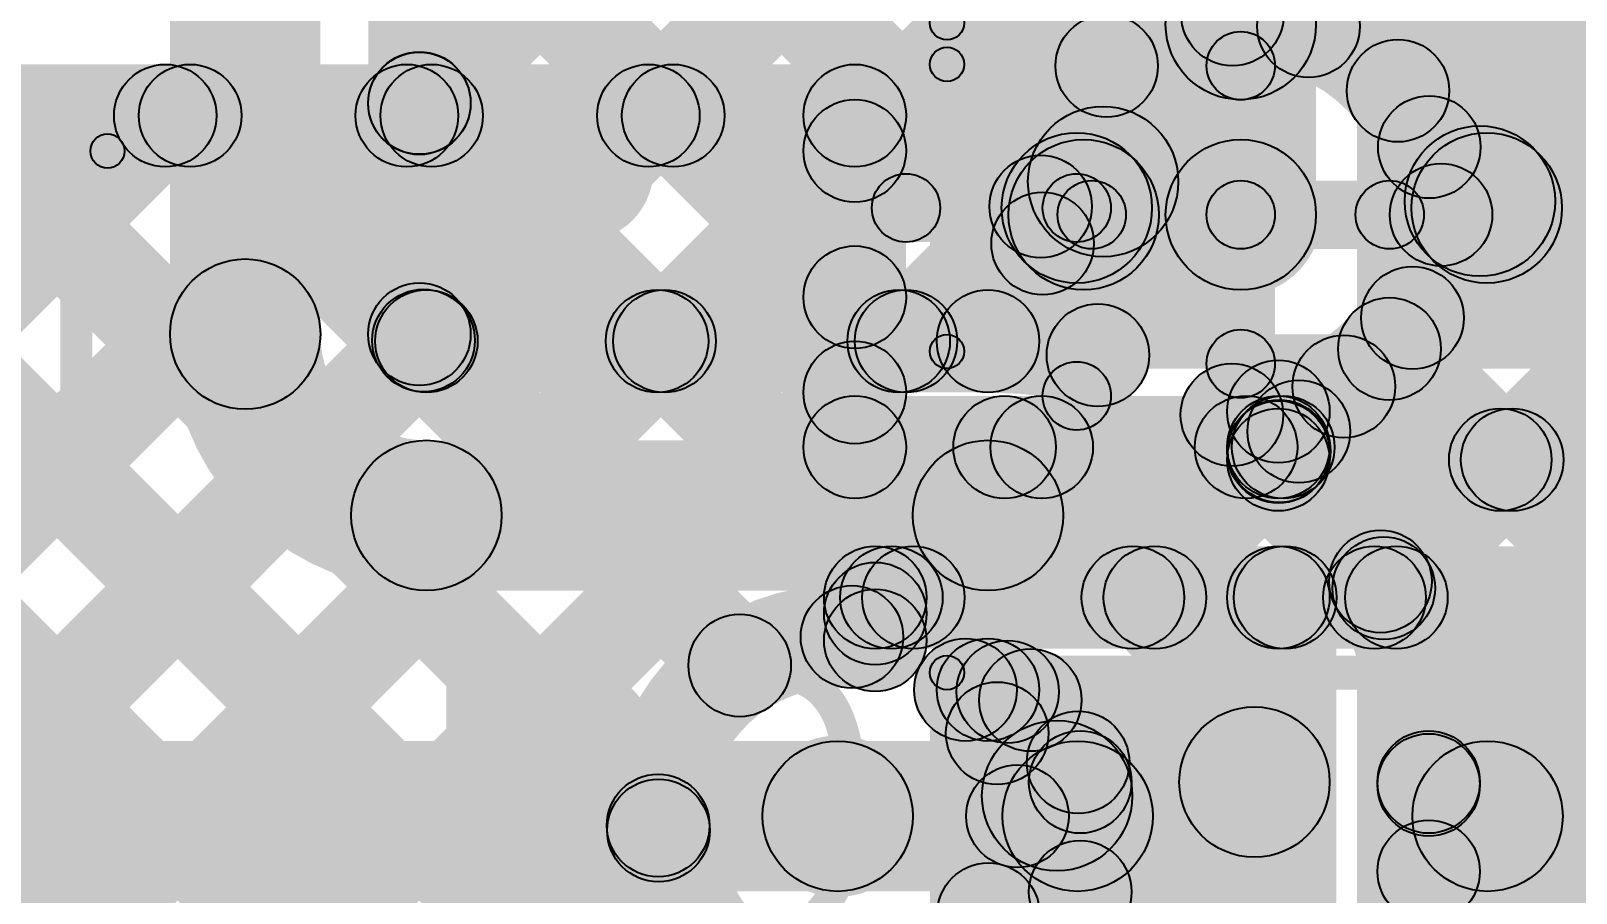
# Model space of a CAD drawing. Header units: millimetres. Extents: x 0 to 210, y 0 to 213.
# Drawn here: x 0.8249 to 1.0511, y 2.4077 to 2.5339 of the extents above; entities that cross this region are included whole.
import ezdxf

# ---------------------------------------------------------------- set-up
doc = ezdxf.new("R2010")
doc.units = ezdxf.units.MM
doc.header["$MEASUREMENT"] = 0
for name, color, linetype in [('BottomLayer', 5, 'Continuous'), ('TopLayer', 1, 'Continuous'), ('TopOverlay', 2, 'Continuous'), ('TopPaste', 8, 'Continuous'), ('TopSolder', 216, 'Continuous'), ('ViaHoleLayer', 16, 'Continuous')]:
    doc.layers.add(name, color=color, linetype=linetype)

# ---------------------------------------------------------------- blocks, each defined once
blk = doc.blocks.new('RES_0603_57')
at = {"layer": 'TopLayer'}
for points in [[(-0.015, 0.0175), (-0.015, -0.0175), (-0.045, -0.0175), (-0.045, 0.0175)], [(0.045, 0.0175), (0.045, -0.0175), (0.015, -0.0175), (0.015, 0.0175)]]:
    blk.add_hatch(color=1, dxfattribs=at).paths.add_polyline_path(points)
at = {"layer": 'TopOverlay'}
h = blk.add_hatch(color=2, dxfattribs=at)
edge = h.paths.add_edge_path()
edge.add_arc((-0.049, 0.021), 0.0025, 0, 360)
h = blk.add_hatch(color=2, dxfattribs=at)
edge = h.paths.add_edge_path()
edge.add_arc((-0.049, 0.021), 0.0025, 0, 360)
for points in [[(-0.049, 0.0185), (-0.049, 0.0235), (0.049, 0.0235), (0.049, 0.0185)], [(-0.0465, -0.021), (-0.0515, -0.021), (-0.0515, 0.021), (-0.0465, 0.021)], [(0.0515, -0.021), (0.0465, -0.021), (0.0465, 0.021), (0.0515, 0.021)], [(-0.049, -0.0235), (-0.049, -0.0185), (0.049, -0.0185), (0.049, -0.0235)]]:
    blk.add_hatch(color=2, dxfattribs=at).paths.add_polyline_path(points)
h = blk.add_hatch(color=2, dxfattribs=at)
edge = h.paths.add_edge_path()
edge.add_arc((0.049, 0.021), 0.0025, 0, 360)
h = blk.add_hatch(color=2, dxfattribs=at)
edge = h.paths.add_edge_path()
edge.add_arc((0.049, 0.021), 0.0025, 0, 360)
h = blk.add_hatch(color=2, dxfattribs=at)
edge = h.paths.add_edge_path()
edge.add_arc((-0.049, -0.021), 0.0025, 0, 360)
h = blk.add_hatch(color=2, dxfattribs=at)
edge = h.paths.add_edge_path()
edge.add_arc((-0.049, -0.021), 0.0025, 0, 360)
h = blk.add_hatch(color=2, dxfattribs=at)
edge = h.paths.add_edge_path()
edge.add_arc((0.049, -0.021), 0.0025, 0, 360)
h = blk.add_hatch(color=2, dxfattribs=at)
edge = h.paths.add_edge_path()
edge.add_arc((0.049, -0.021), 0.0025, 0, 360)
at = {"layer": 'TopPaste'}
for points in [[(-0.015, 0.0175), (-0.015, -0.0175), (-0.045, -0.0175), (-0.045, 0.0175)], [(0.045, 0.0175), (0.045, -0.0175), (0.015, -0.0175), (0.015, 0.0175)]]:
    blk.add_hatch(color=8, dxfattribs=at).paths.add_polyline_path(points)
at = {"layer": 'TopSolder'}
for points in [[(-0.011, 0.0215), (-0.011, -0.0215), (-0.049, -0.0215), (-0.049, 0.0215)], [(0.049, 0.0215), (0.049, -0.0215), (0.011, -0.0215), (0.011, 0.0215)]]:
    blk.add_hatch(color=216, dxfattribs=at).paths.add_polyline_path(points)
at = {"layer": 'TopOverlay'}
for centre in [(-0.049, 0.021), (-0.049, 0.021), (0.049, 0.021), (0.049, 0.021), (-0.049, -0.021), (-0.049, -0.021), (0.049, -0.021), (0.049, -0.021)]:
    blk.add_circle(centre, 0.0025, dxfattribs=at)
blk = doc.blocks.new('RES_0603_58')
at = {"layer": 'TopLayer'}
for points in [[(-0.015, 0.0175), (-0.015, -0.0175), (-0.045, -0.0175), (-0.045, 0.0175)], [(0.045, 0.0175), (0.045, -0.0175), (0.015, -0.0175), (0.015, 0.0175)]]:
    blk.add_hatch(color=1, dxfattribs=at).paths.add_polyline_path(points)
at = {"layer": 'TopOverlay'}
h = blk.add_hatch(color=2, dxfattribs=at)
edge = h.paths.add_edge_path()
edge.add_arc((-0.049, 0.021), 0.0025, 0, 360)
h = blk.add_hatch(color=2, dxfattribs=at)
edge = h.paths.add_edge_path()
edge.add_arc((-0.049, 0.021), 0.0025, 0, 360)
for points in [[(-0.049, 0.0185), (-0.049, 0.0235), (0.049, 0.0235), (0.049, 0.0185)], [(-0.0465, -0.021), (-0.0515, -0.021), (-0.0515, 0.021), (-0.0465, 0.021)], [(0.0515, -0.021), (0.0465, -0.021), (0.0465, 0.021), (0.0515, 0.021)], [(-0.049, -0.0235), (-0.049, -0.0185), (0.049, -0.0185), (0.049, -0.0235)]]:
    blk.add_hatch(color=2, dxfattribs=at).paths.add_polyline_path(points)
h = blk.add_hatch(color=2, dxfattribs=at)
edge = h.paths.add_edge_path()
edge.add_arc((0.049, 0.021), 0.0025, 0, 360)
h = blk.add_hatch(color=2, dxfattribs=at)
edge = h.paths.add_edge_path()
edge.add_arc((0.049, 0.021), 0.0025, 0, 360)
h = blk.add_hatch(color=2, dxfattribs=at)
edge = h.paths.add_edge_path()
edge.add_arc((-0.049, -0.021), 0.0025, 0, 360)
h = blk.add_hatch(color=2, dxfattribs=at)
edge = h.paths.add_edge_path()
edge.add_arc((-0.049, -0.021), 0.0025, 0, 360)
h = blk.add_hatch(color=2, dxfattribs=at)
edge = h.paths.add_edge_path()
edge.add_arc((0.049, -0.021), 0.0025, 0, 360)
h = blk.add_hatch(color=2, dxfattribs=at)
edge = h.paths.add_edge_path()
edge.add_arc((0.049, -0.021), 0.0025, 0, 360)
at = {"layer": 'TopPaste'}
for points in [[(-0.015, 0.0175), (-0.015, -0.0175), (-0.045, -0.0175), (-0.045, 0.0175)], [(0.045, 0.0175), (0.045, -0.0175), (0.015, -0.0175), (0.015, 0.0175)]]:
    blk.add_hatch(color=8, dxfattribs=at).paths.add_polyline_path(points)
at = {"layer": 'TopSolder'}
for points in [[(-0.011, 0.0215), (-0.011, -0.0215), (-0.049, -0.0215), (-0.049, 0.0215)], [(0.049, 0.0215), (0.049, -0.0215), (0.011, -0.0215), (0.011, 0.0215)]]:
    blk.add_hatch(color=216, dxfattribs=at).paths.add_polyline_path(points)
at = {"layer": 'TopOverlay'}
for centre in [(-0.049, 0.021), (-0.049, 0.021), (0.049, 0.021), (0.049, 0.021), (-0.049, -0.021), (-0.049, -0.021), (0.049, -0.021), (0.049, -0.021)]:
    blk.add_circle(centre, 0.0025, dxfattribs=at)
blk = doc.blocks.new('RES_0603_59')
at = {"layer": 'TopLayer'}
for points in [[(-0.015, 0.0175), (-0.015, -0.0175), (-0.045, -0.0175), (-0.045, 0.0175)], [(0.045, 0.0175), (0.045, -0.0175), (0.015, -0.0175), (0.015, 0.0175)]]:
    blk.add_hatch(color=1, dxfattribs=at).paths.add_polyline_path(points)
at = {"layer": 'TopOverlay'}
h = blk.add_hatch(color=2, dxfattribs=at)
edge = h.paths.add_edge_path()
edge.add_arc((-0.049, 0.021), 0.0025, 0, 360)
h = blk.add_hatch(color=2, dxfattribs=at)
edge = h.paths.add_edge_path()
edge.add_arc((-0.049, 0.021), 0.0025, 0, 360)
for points in [[(-0.049, 0.0185), (-0.049, 0.0235), (0.049, 0.0235), (0.049, 0.0185)], [(-0.0465, -0.021), (-0.0515, -0.021), (-0.0515, 0.021), (-0.0465, 0.021)], [(0.0515, -0.021), (0.0465, -0.021), (0.0465, 0.021), (0.0515, 0.021)], [(-0.049, -0.0235), (-0.049, -0.0185), (0.049, -0.0185), (0.049, -0.0235)]]:
    blk.add_hatch(color=2, dxfattribs=at).paths.add_polyline_path(points)
h = blk.add_hatch(color=2, dxfattribs=at)
edge = h.paths.add_edge_path()
edge.add_arc((0.049, 0.021), 0.0025, 0, 360)
h = blk.add_hatch(color=2, dxfattribs=at)
edge = h.paths.add_edge_path()
edge.add_arc((0.049, 0.021), 0.0025, 0, 360)
h = blk.add_hatch(color=2, dxfattribs=at)
edge = h.paths.add_edge_path()
edge.add_arc((-0.049, -0.021), 0.0025, 0, 360)
h = blk.add_hatch(color=2, dxfattribs=at)
edge = h.paths.add_edge_path()
edge.add_arc((-0.049, -0.021), 0.0025, 0, 360)
h = blk.add_hatch(color=2, dxfattribs=at)
edge = h.paths.add_edge_path()
edge.add_arc((0.049, -0.021), 0.0025, 0, 360)
h = blk.add_hatch(color=2, dxfattribs=at)
edge = h.paths.add_edge_path()
edge.add_arc((0.049, -0.021), 0.0025, 0, 360)
at = {"layer": 'TopPaste'}
for points in [[(-0.015, 0.0175), (-0.015, -0.0175), (-0.045, -0.0175), (-0.045, 0.0175)], [(0.045, 0.0175), (0.045, -0.0175), (0.015, -0.0175), (0.015, 0.0175)]]:
    blk.add_hatch(color=8, dxfattribs=at).paths.add_polyline_path(points)
at = {"layer": 'TopSolder'}
for points in [[(-0.011, 0.0215), (-0.011, -0.0215), (-0.049, -0.0215), (-0.049, 0.0215)], [(0.049, 0.0215), (0.049, -0.0215), (0.011, -0.0215), (0.011, 0.0215)]]:
    blk.add_hatch(color=216, dxfattribs=at).paths.add_polyline_path(points)
at = {"layer": 'TopOverlay'}
for centre in [(-0.049, 0.021), (-0.049, 0.021), (0.049, 0.021), (0.049, 0.021), (-0.049, -0.021), (-0.049, -0.021), (0.049, -0.021), (0.049, -0.021)]:
    blk.add_circle(centre, 0.0025, dxfattribs=at)
blk = doc.blocks.new('74437368033_66')
at = {"layer": 'TopOverlay'}
for points in [[(-0.17846, 0.20444), (-0.17493, 0.20091), (-0.20178, 0.17406), (-0.20531, 0.17759)], [(0.17669, 0.20518), (0.17669, 0.20018), (-0.17669, 0.20018), (-0.17669, 0.20518)]]:
    blk.add_hatch(color=2, dxfattribs=at).paths.add_polyline_path(points)
h = blk.add_hatch(color=2, dxfattribs=at)
edge = h.paths.add_edge_path()
edge.add_arc((-0.17669, 0.20268), 0.0025, 0, 360)
h = blk.add_hatch(color=2, dxfattribs=at)
edge = h.paths.add_edge_path()
edge.add_arc((-0.17669, 0.20268), 0.0025, 0, 360)
blk.add_circle((-0.17669, 0.20268), 0.0025, dxfattribs=at)
blk.add_circle((-0.17669, 0.20268), 0.0025, dxfattribs=at)

msp = doc.modelspace()

# ---------------------------------------------------------------- hatches: boundary and pattern name
at = {"layer": 'BottomLayer'}
for points in [[(0.86728, 2.48953), (0.84528, 2.48953), (0.84528, 3.193), (0.86728, 3.193)], [(0.88928, 2.48953), (0.87428, 2.48953), (0.87428, 3.15525), (0.88928, 3.15525)], [(0.87647, 2.69477), (0.88708, 2.70538), (1.22765, 2.3648), (1.21705, 2.3542)], [(0.88708, 2.51803), (0.87647, 2.52864), (1.0354, 2.68757), (1.04601, 2.67696)], [(0.87647, 2.65942), (0.88708, 2.67002), (1.01721, 2.53989), (1.00661, 2.52928)], [(0.88769, 2.48329), (0.87708, 2.49389), (1.04749, 2.6643), (1.0581, 2.6537)], [(0.92295, 2.4832), (0.91235, 2.4938), (1.06894, 2.65039), (1.07954, 2.63979)], [(1.00609, 2.53098), (0.99549, 2.54159), (1.1017, 2.6478), (1.11231, 2.6372)], [(1.03032, 2.51985), (1.01971, 2.53046), (1.13706, 2.6478), (1.14766, 2.6372)], [(1.03244, 2.48662), (1.02183, 2.49722), (1.17241, 2.6478), (1.18302, 2.6372)], [(0.87647, 2.62406), (0.88708, 2.63467), (0.98767, 2.53407), (0.97707, 2.52346)], [(0.87647, 2.5887), (0.88708, 2.59931), (0.9783, 2.50809), (0.96769, 2.49749)], [(0.87647, 2.55335), (0.88708, 2.56396), (0.95723, 2.4938), (0.94662, 2.4832)], [(1.02823, 2.44706), (1.01763, 2.45766), (1.1122, 2.55223), (1.1228, 2.54163)], [(1.013, 2.507), (0.991, 2.507), (0.991, 2.53483), (1.013, 2.53483)], [(0.87647, 2.51799), (0.88708, 2.5286), (0.92188, 2.4938), (0.91127, 2.4832)], [(1.007, 2.507), (0.997, 2.507), (0.997, 2.52881), (1.007, 2.52881)], [(1.02428, 2.51161), (1.03489, 2.52221), (1.1923, 2.3648), (1.18169, 2.3542)], [(1.0348, 2.41827), (1.0242, 2.42888), (1.1122, 2.51688), (1.1228, 2.50627)], [(0.95831, 2.4832), (0.9477, 2.4938), (0.96741, 2.51351), (0.97802, 2.50291)], [(0.98019, 2.502), (0.98019, 2.512), (1.002, 2.512), (1.002, 2.502)], [(1.002, 2.502), (1.002, 2.512), (1.02381, 2.512), (1.02381, 2.502)], [(1.007, 2.48519), (0.997, 2.48519), (0.997, 2.507), (1.007, 2.507)], [(0.8828, 2.481), (0.8828, 2.496), (0.965, 2.496), (0.965, 2.481)], [(1.01846, 2.48207), (1.02907, 2.49267), (1.15694, 2.3648), (1.14634, 2.3542)], [(1.0348, 2.38292), (1.0242, 2.39352), (1.11998, 2.4893), (1.13058, 2.4787)], [(1.01293, 2.46711), (1.00232, 2.47771), (1.01178, 2.48717), (1.02238, 2.47656)], [(0.8828, 2.452), (0.8828, 2.474), (0.965, 2.474), (0.965, 2.452)], [(1.01713, 2.44804), (1.02774, 2.45865), (1.12159, 2.3648), (1.11098, 2.3542)], [(0.96171, 2.43), (0.96171, 2.445), (0.965, 2.445), (0.965, 2.43)], [(0.97165, 2.42583), (0.96104, 2.43644), (0.9659, 2.44129), (0.97651, 2.43069)], [(0.96258, 2.43188), (0.97319, 2.44249), (0.98349, 2.43219), (0.97288, 2.42158)], [(0.8, 2.408), (0.8, 2.43), (0.943, 2.43), (0.943, 2.408)], [(0.986, 2.37448), (0.971, 2.37448), (0.971, 2.424), (0.986, 2.424)], [(1.015, 2.368), (0.993, 2.368), (0.993, 2.424), (1.015, 2.424)], [(1.037, 2.37448), (1.022, 2.37448), (1.022, 2.424), (1.037, 2.424)], [(1.0242, 2.40562), (1.0348, 2.41623), (1.08623, 2.3648), (1.07562, 2.3542)], [(0.93537, 2.3542), (0.92477, 2.3648), (0.9732, 2.41323), (0.9838, 2.40263)], [(0.95976, 2.39936), (0.97036, 2.40996), (0.9838, 2.39652), (0.9732, 2.38591)]]:
    msp.add_hatch(color=5, dxfattribs=at).paths.add_polyline_path(points)
h = msp.add_hatch(color=5, dxfattribs=at)
edge = h.paths.add_edge_path()
edge.add_arc((1.002, 2.53483), 0.011, 0, 360)
h = msp.add_hatch(color=5, dxfattribs=at)
edge = h.paths.add_edge_path()
edge.add_arc((1.002, 2.53483), 0.011, 0, 360)
h = msp.add_hatch(color=5, dxfattribs=at)
edge = h.paths.add_edge_path()
edge.add_arc((1.00079, 2.53629), 0.0075, 0, 360)
h = msp.add_hatch(color=5, dxfattribs=at)
edge = h.paths.add_edge_path()
edge.add_arc((1.01191, 2.53459), 0.0075, 0, 360)
h = msp.add_hatch(color=5, dxfattribs=at)
edge = h.paths.add_edge_path()
edge.add_arc((0.98237, 2.52877), 0.0075, 0, 360)
h = msp.add_hatch(color=5, dxfattribs=at)
edge = h.paths.add_edge_path()
edge.add_arc((1.002, 2.52881), 0.005, 0, 360)
h = msp.add_hatch(color=5, dxfattribs=at)
edge = h.paths.add_edge_path()
edge.add_arc((0.88178, 2.52334), 0.0075, 0, 360)
h = msp.add_hatch(color=5, dxfattribs=at)
edge = h.paths.add_edge_path()
edge.add_arc((0.88178, 2.5233), 0.0075, 0, 360)
h = msp.add_hatch(color=5, dxfattribs=at)
edge = h.paths.add_edge_path()
edge.add_arc((1.02501, 2.52515), 0.0075, 0, 360)
h = msp.add_hatch(color=5, dxfattribs=at)
edge = h.paths.add_edge_path()
edge.add_arc((1.02959, 2.51691), 0.0075, 0, 360)
h = msp.add_hatch(color=5, dxfattribs=at)
edge = h.paths.add_edge_path()
edge.add_arc((1.002, 2.507), 0.01181, 0, 360)
h = msp.add_hatch(color=5, dxfattribs=at)
edge = h.paths.add_edge_path()
edge.add_arc((1.002, 2.507), 0.011, 0, 360)
h = msp.add_hatch(color=5, dxfattribs=at)
edge = h.paths.add_edge_path()
edge.add_arc((0.97271, 2.50821), 0.0075, 0, 360)
h = msp.add_hatch(color=5, dxfattribs=at)
edge = h.paths.add_edge_path()
edge.add_arc((1.03131, 2.507), 0.0075, 0, 360)
h = msp.add_hatch(color=5, dxfattribs=at)
edge = h.paths.add_edge_path()
edge.add_arc((1.03131, 2.507), 0.0075, 0, 360)
h = msp.add_hatch(color=5, dxfattribs=at)
edge = h.paths.add_edge_path()
edge.add_arc((0.98019, 2.507), 0.005, 0, 360)
h = msp.add_hatch(color=5, dxfattribs=at)
edge = h.paths.add_edge_path()
edge.add_arc((1.002, 2.507), 0.005, 0, 360)
h = msp.add_hatch(color=5, dxfattribs=at)
edge = h.paths.add_edge_path()
edge.add_arc((1.002, 2.507), 0.005, 0, 360)
h = msp.add_hatch(color=5, dxfattribs=at)
edge = h.paths.add_edge_path()
edge.add_arc((1.002, 2.507), 0.005, 0, 360)
h = msp.add_hatch(color=5, dxfattribs=at)
edge = h.paths.add_edge_path()
edge.add_arc((1.002, 2.507), 0.005, 0, 360)
h = msp.add_hatch(color=5, dxfattribs=at)
edge = h.paths.add_edge_path()
edge.add_arc((1.02381, 2.507), 0.005, 0, 360)
h = msp.add_hatch(color=5, dxfattribs=at)
edge = h.paths.add_edge_path()
edge.add_arc((0.97299, 2.50279), 0.0075, 0, 360)
h = msp.add_hatch(color=5, dxfattribs=at)
edge = h.paths.add_edge_path()
edge.add_arc((0.85628, 2.48953), 0.011, 0, 360)
h = msp.add_hatch(color=5, dxfattribs=at)
edge = h.paths.add_edge_path()
edge.add_arc((0.85628, 2.48953), 0.011, 0, 360)
h = msp.add_hatch(color=5, dxfattribs=at)
edge = h.paths.add_edge_path()
edge.add_arc((1.02713, 2.49192), 0.0075, 0, 360)
h = msp.add_hatch(color=5, dxfattribs=at)
edge = h.paths.add_edge_path()
edge.add_arc((0.88178, 2.48953), 0.0075, 0, 360)
h = msp.add_hatch(color=5, dxfattribs=at)
edge = h.paths.add_edge_path()
edge.add_arc((0.88238, 2.48859), 0.0075, 0, 360)
h = msp.add_hatch(color=5, dxfattribs=at)
edge = h.paths.add_edge_path()
edge.add_arc((0.8828, 2.4885), 0.0075, 0, 360)
h = msp.add_hatch(color=5, dxfattribs=at)
edge = h.paths.add_edge_path()
edge.add_arc((0.91657, 2.4885), 0.0075, 0, 360)
h = msp.add_hatch(color=5, dxfattribs=at)
edge = h.paths.add_edge_path()
edge.add_arc((0.91765, 2.4885), 0.0075, 0, 360)
h = msp.add_hatch(color=5, dxfattribs=at)
edge = h.paths.add_edge_path()
edge.add_arc((0.95193, 2.4885), 0.0075, 0, 360)
h = msp.add_hatch(color=5, dxfattribs=at)
edge = h.paths.add_edge_path()
edge.add_arc((0.953, 2.4885), 0.0075, 0, 360)
h = msp.add_hatch(color=5, dxfattribs=at)
edge = h.paths.add_edge_path()
edge.add_arc((0.965, 2.4885), 0.0075, 0, 360)
h = msp.add_hatch(color=5, dxfattribs=at)
edge = h.paths.add_edge_path()
edge.add_arc((0.965, 2.4885), 0.0075, 0, 360)
h = msp.add_hatch(color=5, dxfattribs=at)
edge = h.paths.add_edge_path()
edge.add_arc((1.02377, 2.48737), 0.0075, 0, 360)
h = msp.add_hatch(color=5, dxfattribs=at)
edge = h.paths.add_edge_path()
edge.add_arc((0.98109, 2.48646), 0.0075, 0, 360)
h = msp.add_hatch(color=5, dxfattribs=at)
edge = h.paths.add_edge_path()
edge.add_arc((0.98109, 2.48646), 0.0075, 0, 360)
h = msp.add_hatch(color=5, dxfattribs=at)
edge = h.paths.add_edge_path()
edge.add_arc((1.002, 2.48519), 0.005, 0, 360)
h = msp.add_hatch(color=5, dxfattribs=at)
edge = h.paths.add_edge_path()
edge.add_arc((1.01708, 2.48187), 0.0075, 0, 360)
h = msp.add_hatch(color=5, dxfattribs=at)
edge = h.paths.add_edge_path()
edge.add_arc((1.0007, 2.47772), 0.0075, 0, 360)
h = msp.add_hatch(color=5, dxfattribs=at)
edge = h.paths.add_edge_path()
edge.add_arc((1.0007, 2.47772), 0.0075, 0, 360)
h = msp.add_hatch(color=5, dxfattribs=at)
edge = h.paths.add_edge_path()
edge.add_arc((1.00762, 2.47241), 0.0075, 0, 360)
h = msp.add_hatch(color=5, dxfattribs=at)
edge = h.paths.add_edge_path()
edge.add_arc((0.8828, 2.463), 0.011, 0, 360)
h = msp.add_hatch(color=5, dxfattribs=at)
edge = h.paths.add_edge_path()
edge.add_arc((0.8828, 2.463), 0.011, 0, 360)
h = msp.add_hatch(color=5, dxfattribs=at)
edge = h.paths.add_edge_path()
edge.add_arc((0.965, 2.463), 0.011, 0, 360)
h = msp.add_hatch(color=5, dxfattribs=at)
edge = h.paths.add_edge_path()
edge.add_arc((0.965, 2.463), 0.011, 0, 360)
h = msp.add_hatch(color=5, dxfattribs=at)
edge = h.paths.add_edge_path()
edge.add_arc((1.02244, 2.45335), 0.0075, 0, 360)
h = msp.add_hatch(color=5, dxfattribs=at)
edge = h.paths.add_edge_path()
edge.add_arc((1.02293, 2.45236), 0.0075, 0, 360)
h = msp.add_hatch(color=5, dxfattribs=at)
edge = h.paths.add_edge_path()
edge.add_arc((0.96171, 2.4375), 0.0075, 0, 360)
h = msp.add_hatch(color=5, dxfattribs=at)
edge = h.paths.add_edge_path()
edge.add_arc((0.96171, 2.4375), 0.0075, 0, 360)
h = msp.add_hatch(color=5, dxfattribs=at)
edge = h.paths.add_edge_path()
edge.add_arc((0.965, 2.4375), 0.0075, 0, 360)
h = msp.add_hatch(color=5, dxfattribs=at)
edge = h.paths.add_edge_path()
edge.add_arc((0.965, 2.4375), 0.0075, 0, 360)
h = msp.add_hatch(color=5, dxfattribs=at)
edge = h.paths.add_edge_path()
edge.add_arc((0.96788, 2.43719), 0.0075, 0, 360)
h = msp.add_hatch(color=5, dxfattribs=at)
edge = h.paths.add_edge_path()
edge.add_arc((0.9712, 2.43599), 0.0075, 0, 360)
h = msp.add_hatch(color=5, dxfattribs=at)
edge = h.paths.add_edge_path()
edge.add_arc((0.96635, 2.43113), 0.0075, 0, 360)
h = msp.add_hatch(color=5, dxfattribs=at)
edge = h.paths.add_edge_path()
edge.add_arc((0.97819, 2.42688), 0.0075, 0, 360)
h = msp.add_hatch(color=5, dxfattribs=at)
edge = h.paths.add_edge_path()
edge.add_arc((1.004, 2.424), 0.011, 0, 360)
h = msp.add_hatch(color=5, dxfattribs=at)
edge = h.paths.add_edge_path()
edge.add_arc((1.004, 2.424), 0.011, 0, 360)
h = msp.add_hatch(color=5, dxfattribs=at)
edge = h.paths.add_edge_path()
edge.add_arc((0.9785, 2.424), 0.0075, 0, 360)
h = msp.add_hatch(color=5, dxfattribs=at)
edge = h.paths.add_edge_path()
edge.add_arc((0.9785, 2.424), 0.0075, 0, 360)
h = msp.add_hatch(color=5, dxfattribs=at)
edge = h.paths.add_edge_path()
edge.add_arc((1.0295, 2.424), 0.0075, 0, 360)
h = msp.add_hatch(color=5, dxfattribs=at)
edge = h.paths.add_edge_path()
edge.add_arc((1.0295, 2.424), 0.0075, 0, 360)
h = msp.add_hatch(color=5, dxfattribs=at)
edge = h.paths.add_edge_path()
edge.add_arc((0.943, 2.419), 0.01181, 0, 360)
h = msp.add_hatch(color=5, dxfattribs=at)
edge = h.paths.add_edge_path()
edge.add_arc((0.943, 2.419), 0.011, 0, 360)
h = msp.add_hatch(color=5, dxfattribs=at)
edge = h.paths.add_edge_path()
edge.add_arc((1.0295, 2.42357), 0.0075, 0, 360)
h = msp.add_hatch(color=5, dxfattribs=at)
edge = h.paths.add_edge_path()
edge.add_arc((0.96931, 2.419), 0.0075, 0, 360)
h = msp.add_hatch(color=5, dxfattribs=at)
edge = h.paths.add_edge_path()
edge.add_arc((0.96931, 2.419), 0.0075, 0, 360)
h = msp.add_hatch(color=5, dxfattribs=at)
edge = h.paths.add_edge_path()
edge.add_arc((1.0295, 2.41093), 0.0075, 0, 360)
h = msp.add_hatch(color=5, dxfattribs=at)
edge = h.paths.add_edge_path()
edge.add_arc((0.9785, 2.40793), 0.0075, 0, 360)
h = msp.add_hatch(color=5, dxfattribs=at)
edge = h.paths.add_edge_path()
edge.add_arc((0.96506, 2.40466), 0.0075, 0, 360)
at = {"layer": 'TopLayer'}
for points in [[(1.022, 2.48566), (1.058, 2.48566), (1.058, 2.58), (1.022, 2.58)], [(0.64493, 2.514), (0.64493, 2.529), (0.9455, 2.529), (0.9455, 2.514)], [(0.6395, 2.30581), (0.62889, 2.31641), (0.83928, 2.5268), (0.84989, 2.5162)], [(0.70149, 2.5162), (0.7121, 2.5268), (0.92249, 2.31641), (0.91188, 2.30581)], [(0.71953, 2.35049), (0.70892, 2.36109), (0.87463, 2.5268), (0.88524, 2.5162)], [(0.7293, 2.3249), (0.7187, 2.33551), (0.90999, 2.5268), (0.9206, 2.5162)], [(0.73685, 2.5162), (0.74745, 2.5268), (0.95784, 2.31641), (0.94724, 2.30581)], [(0.7722, 2.5162), (0.78281, 2.5268), (0.9538, 2.35581), (0.9432, 2.3452)], [(0.80756, 2.5162), (0.81817, 2.5268), (0.92203, 2.42294), (0.91142, 2.41233)], [(0.84291, 2.5162), (0.85352, 2.5268), (0.93396, 2.44636), (0.92336, 2.43576)], [(0.87827, 2.5162), (0.88888, 2.5268), (0.95938, 2.4563), (0.94877, 2.4457)], [(0.91362, 2.5162), (0.92423, 2.5268), (0.9508, 2.50023), (0.9402, 2.48962)], [(0.74556, 2.30581), (0.73496, 2.31641), (0.9402, 2.52165), (0.9508, 2.51105)], [(0.953, 2.473), (0.938, 2.473), (0.938, 2.5215), (0.953, 2.5215)], [(0.979, 2.496), (0.979, 2.518), (1.002, 2.518), (1.002, 2.496)], [(0.953, 2.503), (0.953, 2.513), (0.978, 2.513), (0.978, 2.503)], [(0.983, 2.4805), (0.973, 2.4805), (0.973, 2.508), (0.983, 2.508)], [(1.007, 2.48519), (0.997, 2.48519), (0.997, 2.507), (1.007, 2.507)], [(0.78092, 2.30581), (0.77031, 2.31641), (0.9402, 2.4863), (0.9508, 2.47569)], [(0.9455, 2.4655), (0.9455, 2.4805), (1.0075, 2.4805), (1.0075, 2.4655)], [(1.01352, 2.4677), (1.00291, 2.4783), (1.0052, 2.48059), (1.0158, 2.46998)], [(0.95616, 2.4457), (0.94556, 2.4563), (0.96756, 2.4783), (0.97816, 2.4677)], [(0.96212, 2.4677), (0.97273, 2.4783), (0.99473, 2.4563), (0.98412, 2.4457)], [(0.99152, 2.4457), (0.98091, 2.4563), (1.0022, 2.47759), (1.0128, 2.46698)], [(0.99748, 2.4677), (1.00809, 2.4783), (1.03009, 2.4563), (1.01948, 2.4457)], [(1.015, 2.473), (1, 2.473), (1, 2.47821), (1.015, 2.47821)], [(1.0075, 2.46366), (1.0075, 2.47866), (1.05866, 2.47866), (1.05866, 2.46366)], [(1.02687, 2.4457), (1.01627, 2.4563), (1.03642, 2.47646), (1.04703, 2.46585)], [(1.03468, 2.46585), (1.04529, 2.47646), (1.06396, 2.45778), (1.05335, 2.44718)], [(0.9485, 2.4435), (0.9485, 2.4585), (1.0075, 2.4585), (1.0075, 2.4435)], [(1.0085, 2.4435), (1.0085, 2.4585), (1.05866, 2.4585), (1.05866, 2.4435)], [(0.9538, 2.44334), (0.9432, 2.45394), (0.94556, 2.4563), (0.95616, 2.4457)], [(0.95039, 2.43992), (0.93978, 2.45053), (0.9432, 2.45394), (0.9538, 2.44334)], [(0.956, 2.44473), (0.941, 2.44473), (0.941, 2.451), (0.956, 2.451)], [(1.015, 2.4), (1, 2.4), (1, 2.451), (1.015, 2.451)], [(1.016, 2.4), (1.001, 2.4), (1.001, 2.451), (1.016, 2.451)], [(0.943, 2.408), (0.943, 2.43), (0.97812, 2.43), (0.97812, 2.408)], [(1.03812, 2.408), (1.03812, 2.43), (1.09481, 2.43), (1.09481, 2.408)], [(0.7978, 2.28734), (0.7872, 2.29794), (0.91147, 2.42222), (0.92208, 2.41161)]]:
    msp.add_hatch(color=1, dxfattribs=at).paths.add_polyline_path(points)
h = msp.add_hatch(color=1, dxfattribs=at)
edge = h.paths.add_edge_path()
edge.add_arc((0.84458, 2.5215), 0.0075, 0, 360)
h = msp.add_hatch(color=1, dxfattribs=at)
edge = h.paths.add_edge_path()
edge.add_arc((0.84822, 2.5215), 0.0075, 0, 360)
h = msp.add_hatch(color=1, dxfattribs=at)
edge = h.paths.add_edge_path()
edge.add_arc((0.87994, 2.5215), 0.0075, 0, 360)
h = msp.add_hatch(color=1, dxfattribs=at)
edge = h.paths.add_edge_path()
edge.add_arc((0.88357, 2.5215), 0.0075, 0, 360)
h = msp.add_hatch(color=1, dxfattribs=at)
edge = h.paths.add_edge_path()
edge.add_arc((0.91529, 2.5215), 0.0075, 0, 360)
h = msp.add_hatch(color=1, dxfattribs=at)
edge = h.paths.add_edge_path()
edge.add_arc((0.91893, 2.5215), 0.0075, 0, 360)
h = msp.add_hatch(color=1, dxfattribs=at)
edge = h.paths.add_edge_path()
edge.add_arc((0.9455, 2.5215), 0.0075, 0, 360)
h = msp.add_hatch(color=1, dxfattribs=at)
edge = h.paths.add_edge_path()
edge.add_arc((0.9455, 2.5215), 0.0075, 0, 360)
h = msp.add_hatch(color=1, dxfattribs=at)
edge = h.paths.add_edge_path()
edge.add_arc((0.9455, 2.51635), 0.0075, 0, 360)
h = msp.add_hatch(color=1, dxfattribs=at)
edge = h.paths.add_edge_path()
edge.add_arc((0.98185, 2.51185), 0.011, 0, 360)
h = msp.add_hatch(color=1, dxfattribs=at)
edge = h.paths.add_edge_path()
edge.add_arc((1.037, 2.509), 0.011, 0, 360)
h = msp.add_hatch(color=1, dxfattribs=at)
edge = h.paths.add_edge_path()
edge.add_arc((0.978, 2.508), 0.011, 0, 360)
h = msp.add_hatch(color=1, dxfattribs=at)
edge = h.paths.add_edge_path()
edge.add_arc((0.978, 2.508), 0.011, 0, 360)
h = msp.add_hatch(color=1, dxfattribs=at)
edge = h.paths.add_edge_path()
edge.add_arc((0.979, 2.507), 0.011, 0, 360)
h = msp.add_hatch(color=1, dxfattribs=at)
edge = h.paths.add_edge_path()
edge.add_arc((0.979, 2.507), 0.011, 0, 360)
h = msp.add_hatch(color=1, dxfattribs=at)
edge = h.paths.add_edge_path()
edge.add_arc((1.002, 2.507), 0.01181, 0, 360)
h = msp.add_hatch(color=1, dxfattribs=at)
edge = h.paths.add_edge_path()
edge.add_arc((1.002, 2.507), 0.011, 0, 360)
h = msp.add_hatch(color=1, dxfattribs=at)
edge = h.paths.add_edge_path()
edge.add_arc((1.038, 2.508), 0.011, 0, 360)
h = msp.add_hatch(color=1, dxfattribs=at)
edge = h.paths.add_edge_path()
edge.add_arc((0.953, 2.508), 0.005, 0, 360)
h = msp.add_hatch(color=1, dxfattribs=at)
edge = h.paths.add_edge_path()
edge.add_arc((0.978, 2.508), 0.005, 0, 360)
h = msp.add_hatch(color=1, dxfattribs=at)
edge = h.paths.add_edge_path()
edge.add_arc((0.978, 2.508), 0.005, 0, 360)
h = msp.add_hatch(color=1, dxfattribs=at)
edge = h.paths.add_edge_path()
edge.add_arc((1.002, 2.507), 0.005, 0, 360)
h = msp.add_hatch(color=1, dxfattribs=at)
edge = h.paths.add_edge_path()
edge.add_arc((0.9455, 2.49493), 0.0075, 0, 360)
h = msp.add_hatch(color=1, dxfattribs=at)
edge = h.paths.add_edge_path()
edge.add_arc((1.002, 2.48519), 0.005, 0, 360)
h = msp.add_hatch(color=1, dxfattribs=at)
edge = h.paths.add_edge_path()
edge.add_arc((0.9455, 2.481), 0.0075, 0, 360)
h = msp.add_hatch(color=1, dxfattribs=at)
edge = h.paths.add_edge_path()
edge.add_arc((1.0075, 2.47821), 0.0075, 0, 360)
h = msp.add_hatch(color=1, dxfattribs=at)
edge = h.paths.add_edge_path()
edge.add_arc((0.978, 2.4805), 0.005, 0, 360)
h = msp.add_hatch(color=1, dxfattribs=at)
edge = h.paths.add_edge_path()
edge.add_arc((1.0105, 2.47529), 0.0075, 0, 360)
h = msp.add_hatch(color=1, dxfattribs=at)
edge = h.paths.add_edge_path()
edge.add_arc((0.9455, 2.473), 0.0075, 0, 360)
h = msp.add_hatch(color=1, dxfattribs=at)
edge = h.paths.add_edge_path()
edge.add_arc((0.9455, 2.473), 0.0075, 0, 360)
h = msp.add_hatch(color=1, dxfattribs=at)
edge = h.paths.add_edge_path()
edge.add_arc((0.96743, 2.473), 0.0075, 0, 360)
h = msp.add_hatch(color=1, dxfattribs=at)
edge = h.paths.add_edge_path()
edge.add_arc((0.97286, 2.473), 0.0075, 0, 360)
h = msp.add_hatch(color=1, dxfattribs=at)
edge = h.paths.add_edge_path()
edge.add_arc((1.00278, 2.473), 0.0075, 0, 360)
h = msp.add_hatch(color=1, dxfattribs=at)
edge = h.paths.add_edge_path()
edge.add_arc((1.0075, 2.473), 0.0075, 0, 360)
h = msp.add_hatch(color=1, dxfattribs=at)
edge = h.paths.add_edge_path()
edge.add_arc((1.0075, 2.473), 0.0075, 0, 360)
h = msp.add_hatch(color=1, dxfattribs=at)
edge = h.paths.add_edge_path()
edge.add_arc((1.0075, 2.47229), 0.0075, 0, 360)
h = msp.add_hatch(color=1, dxfattribs=at)
edge = h.paths.add_edge_path()
edge.add_arc((1.00821, 2.473), 0.0075, 0, 360)
h = msp.add_hatch(color=1, dxfattribs=at)
edge = h.paths.add_edge_path()
edge.add_arc((1.0075, 2.47116), 0.0075, 0, 360)
h = msp.add_hatch(color=1, dxfattribs=at)
edge = h.paths.add_edge_path()
edge.add_arc((1.03998, 2.47116), 0.0075, 0, 360)
h = msp.add_hatch(color=1, dxfattribs=at)
edge = h.paths.add_edge_path()
edge.add_arc((1.04173, 2.47116), 0.0075, 0, 360)
h = msp.add_hatch(color=1, dxfattribs=at)
edge = h.paths.add_edge_path()
edge.add_arc((0.9485, 2.451), 0.0075, 0, 360)
h = msp.add_hatch(color=1, dxfattribs=at)
edge = h.paths.add_edge_path()
edge.add_arc((0.9485, 2.451), 0.0075, 0, 360)
h = msp.add_hatch(color=1, dxfattribs=at)
edge = h.paths.add_edge_path()
edge.add_arc((0.95086, 2.451), 0.0075, 0, 360)
h = msp.add_hatch(color=1, dxfattribs=at)
edge = h.paths.add_edge_path()
edge.add_arc((0.95086, 2.451), 0.0075, 0, 360)
h = msp.add_hatch(color=1, dxfattribs=at)
edge = h.paths.add_edge_path()
edge.add_arc((0.95407, 2.451), 0.0075, 0, 360)
h = msp.add_hatch(color=1, dxfattribs=at)
edge = h.paths.add_edge_path()
edge.add_arc((0.98621, 2.451), 0.0075, 0, 360)
h = msp.add_hatch(color=1, dxfattribs=at)
edge = h.paths.add_edge_path()
edge.add_arc((0.98943, 2.451), 0.0075, 0, 360)
h = msp.add_hatch(color=1, dxfattribs=at)
edge = h.paths.add_edge_path()
edge.add_arc((1.0075, 2.451), 0.0075, 0, 360)
h = msp.add_hatch(color=1, dxfattribs=at)
edge = h.paths.add_edge_path()
edge.add_arc((1.0075, 2.451), 0.0075, 0, 360)
h = msp.add_hatch(color=1, dxfattribs=at)
edge = h.paths.add_edge_path()
edge.add_arc((1.0085, 2.451), 0.0075, 0, 360)
h = msp.add_hatch(color=1, dxfattribs=at)
edge = h.paths.add_edge_path()
edge.add_arc((1.0085, 2.451), 0.0075, 0, 360)
h = msp.add_hatch(color=1, dxfattribs=at)
edge = h.paths.add_edge_path()
edge.add_arc((1.02157, 2.451), 0.0075, 0, 360)
h = msp.add_hatch(color=1, dxfattribs=at)
edge = h.paths.add_edge_path()
edge.add_arc((1.02478, 2.451), 0.0075, 0, 360)
h = msp.add_hatch(color=1, dxfattribs=at)
edge = h.paths.add_edge_path()
edge.add_arc((0.9485, 2.44864), 0.0075, 0, 360)
h = msp.add_hatch(color=1, dxfattribs=at)
edge = h.paths.add_edge_path()
edge.add_arc((0.9485, 2.44864), 0.0075, 0, 360)
h = msp.add_hatch(color=1, dxfattribs=at)
edge = h.paths.add_edge_path()
edge.add_arc((0.94509, 2.44523), 0.0075, 0, 360)
h = msp.add_hatch(color=1, dxfattribs=at)
edge = h.paths.add_edge_path()
edge.add_arc((0.9485, 2.44473), 0.0075, 0, 360)
h = msp.add_hatch(color=1, dxfattribs=at)
edge = h.paths.add_edge_path()
edge.add_arc((0.9485, 2.44473), 0.0075, 0, 360)
h = msp.add_hatch(color=1, dxfattribs=at)
edge = h.paths.add_edge_path()
edge.add_arc((0.92866, 2.44106), 0.0075, 0, 360)
h = msp.add_hatch(color=1, dxfattribs=at)
edge = h.paths.add_edge_path()
edge.add_arc((0.97512, 2.422), 0.011, 0, 360)
h = msp.add_hatch(color=1, dxfattribs=at)
edge = h.paths.add_edge_path()
edge.add_arc((0.943, 2.419), 0.01181, 0, 360)
h = msp.add_hatch(color=1, dxfattribs=at)
edge = h.paths.add_edge_path()
edge.add_arc((0.943, 2.419), 0.011, 0, 360)
h = msp.add_hatch(color=1, dxfattribs=at)
edge = h.paths.add_edge_path()
edge.add_arc((0.97812, 2.419), 0.011, 0, 360)
h = msp.add_hatch(color=1, dxfattribs=at)
edge = h.paths.add_edge_path()
edge.add_arc((0.97812, 2.419), 0.011, 0, 360)
h = msp.add_hatch(color=1, dxfattribs=at)
edge = h.paths.add_edge_path()
edge.add_arc((1.03812, 2.419), 0.011, 0, 360)
h = msp.add_hatch(color=1, dxfattribs=at)
edge = h.paths.add_edge_path()
edge.add_arc((0.91672, 2.41764), 0.0075, 0, 360)
h = msp.add_hatch(color=1, dxfattribs=at)
edge = h.paths.add_edge_path()
edge.add_arc((0.91677, 2.41691), 0.0075, 0, 360)
at = {"layer": 'ViaHoleLayer'}
h = msp.add_hatch(color=16, dxfattribs=at)
edge = h.paths.add_edge_path()
edge.add_arc((1.002, 2.507), 0.00591, 0, 360)
h = msp.add_hatch(color=16, dxfattribs=at)
edge = h.paths.add_edge_path()
edge.add_arc((0.943, 2.419), 0.00591, 0, 360)

# ---------------------------------------------------------------- linework, layer by layer
at = {"layer": 'BottomLayer'}
for points, const_width in [([(1.002, 2.53483, -0.414214), (1.02417, 2.557)], 0.022), ([(0.98109, 2.48646, -1.489341), (1.03131, 2.507)], 0.015), ([(1.03131, 2.507, -0.427245), (1.0007, 2.47772)], 0.015), ([(0.8828, 2.463, -0.414214), (0.85628, 2.48953)], 0.022), ([(0.965, 2.4885, -0.063107), (0.98109, 2.48646)], 0.015), ([(1.0007, 2.47772, -0.25114), (1.0295, 2.424)], 0.015), ([(0.965, 2.463, -0.414214), (1.004, 2.424)], 0.022), ([(0.96171, 2.4375, -0.197454), (0.96931, 2.419)], 0.015), ([(0.965, 2.4375, -0.414214), (0.9785, 2.424)], 0.015), ([(0.96931, 2.419, -0.489152), (0.93652, 2.3935)], 0.015)]:
    msp.add_lwpolyline(points, format="xyb", dxfattribs=dict(at, const_width=const_width))
for centre, radius in [((1.002, 2.53483), 0.011), ((1.002, 2.53483), 0.011), ((1.00079, 2.53629), 0.0075), ((1.01191, 2.53459), 0.0075), ((0.98237, 2.52877), 0.0075), ((1.002, 2.52881), 0.005), ((0.88178, 2.52334), 0.0075), ((1.02501, 2.52515), 0.0075), ((0.88178, 2.5233), 0.0075), ((1.02959, 2.51691), 0.0075), ((1.002, 2.507), 0.011), ((0.97271, 2.50821), 0.0075), ((1.03131, 2.507), 0.0075), ((1.03131, 2.507), 0.0075), ((0.98019, 2.507), 0.005), ((1.002, 2.507), 0.005), ((1.002, 2.507), 0.005), ((1.002, 2.507), 0.005), ((1.002, 2.507), 0.005), ((1.02381, 2.507), 0.005), ((0.97299, 2.50279), 0.0075), ((0.85628, 2.48953), 0.011), ((0.85628, 2.48953), 0.011), ((1.02713, 2.49192), 0.0075), ((0.88178, 2.48953), 0.0075), ((0.88238, 2.48859), 0.0075), ((0.8828, 2.4885), 0.0075), ((0.91657, 2.4885), 0.0075), ((0.91765, 2.4885), 0.0075), ((0.95193, 2.4885), 0.0075), ((0.953, 2.4885), 0.0075), ((0.965, 2.4885), 0.0075), ((0.965, 2.4885), 0.0075), ((1.02377, 2.48737), 0.0075), ((0.98109, 2.48646), 0.0075), ((0.98109, 2.48646), 0.0075), ((1.002, 2.48519), 0.005), ((1.01708, 2.48187), 0.0075), ((1.0007, 2.47772), 0.0075), ((1.0007, 2.47772), 0.0075), ((1.00762, 2.47241), 0.0075), ((0.8828, 2.463), 0.011), ((0.8828, 2.463), 0.011), ((0.965, 2.463), 0.011), ((0.965, 2.463), 0.011), ((1.02244, 2.45335), 0.0075), ((1.02293, 2.45236), 0.0075), ((0.96171, 2.4375), 0.0075), ((0.96171, 2.4375), 0.0075), ((0.965, 2.4375), 0.0075), ((0.965, 2.4375), 0.0075), ((0.96788, 2.43719), 0.0075), ((0.9712, 2.43599), 0.0075), ((0.96635, 2.43113), 0.0075), ((0.97819, 2.42688), 0.0075), ((1.004, 2.424), 0.011), ((1.004, 2.424), 0.011), ((0.9785, 2.424), 0.0075), ((0.9785, 2.424), 0.0075), ((1.0295, 2.424), 0.0075), ((1.0295, 2.424), 0.0075), ((0.943, 2.419), 0.011), ((1.0295, 2.42357), 0.0075), ((0.96931, 2.419), 0.0075), ((0.96931, 2.419), 0.0075), ((1.0295, 2.41093), 0.0075), ((0.9785, 2.40793), 0.0075), ((0.96506, 2.40466), 0.0075)]:
    msp.add_circle(centre, radius, dxfattribs=at)
at = {"layer": 'TopLayer'}
for points, const_width in [([(0.978, 2.508, -0.414214), (0.98185, 2.51185)], 0.022), ([(1.038, 2.508, -0.414214), (1.037, 2.509)], 0.022), ([(0.979, 2.507, -0.414214), (0.978, 2.508)], 0.022), ([(0.9485, 2.39327, -1.236352), (0.9485, 2.44473)], 0.015), ([(0.97512, 2.422, -0.414214), (0.97812, 2.419)], 0.022)]:
    msp.add_lwpolyline(points, format="xyb", dxfattribs=dict(at, const_width=const_width))
for centre, radius in [((0.84458, 2.5215), 0.0075), ((0.84822, 2.5215), 0.0075), ((0.87994, 2.5215), 0.0075), ((0.88357, 2.5215), 0.0075), ((0.91529, 2.5215), 0.0075), ((0.91893, 2.5215), 0.0075), ((0.9455, 2.5215), 0.0075), ((0.9455, 2.5215), 0.0075), ((0.9455, 2.51635), 0.0075), ((0.98185, 2.51185), 0.011), ((1.037, 2.509), 0.011), ((0.978, 2.508), 0.011), ((0.978, 2.508), 0.011), ((0.979, 2.507), 0.011), ((0.979, 2.507), 0.011), ((1.002, 2.507), 0.011), ((1.038, 2.508), 0.011), ((0.953, 2.508), 0.005), ((0.978, 2.508), 0.005), ((0.978, 2.508), 0.005), ((1.002, 2.507), 0.005), ((0.9455, 2.49493), 0.0075), ((1.002, 2.48519), 0.005), ((0.9455, 2.481), 0.0075), ((1.0075, 2.47821), 0.0075), ((0.978, 2.4805), 0.005), ((1.0105, 2.47529), 0.0075), ((0.9455, 2.473), 0.0075), ((0.9455, 2.473), 0.0075), ((0.96743, 2.473), 0.0075), ((0.97286, 2.473), 0.0075), ((1.00278, 2.473), 0.0075), ((1.0075, 2.473), 0.0075), ((1.0075, 2.473), 0.0075), ((1.0075, 2.47229), 0.0075), ((1.00821, 2.473), 0.0075), ((1.0075, 2.47116), 0.0075), ((1.03998, 2.47116), 0.0075), ((1.04173, 2.47116), 0.0075), ((0.9485, 2.451), 0.0075), ((0.9485, 2.451), 0.0075), ((0.95086, 2.451), 0.0075), ((0.95086, 2.451), 0.0075), ((0.95407, 2.451), 0.0075), ((0.98621, 2.451), 0.0075), ((0.98943, 2.451), 0.0075), ((1.0075, 2.451), 0.0075), ((1.0075, 2.451), 0.0075), ((1.0085, 2.451), 0.0075), ((1.0085, 2.451), 0.0075), ((1.02157, 2.451), 0.0075), ((1.02478, 2.451), 0.0075), ((0.9485, 2.44864), 0.0075), ((0.9485, 2.44864), 0.0075), ((0.94509, 2.44523), 0.0075), ((0.9485, 2.44473), 0.0075), ((0.9485, 2.44473), 0.0075), ((0.92866, 2.44106), 0.0075), ((0.97512, 2.422), 0.011), ((0.943, 2.419), 0.011), ((0.97812, 2.419), 0.011), ((0.97812, 2.419), 0.011), ((1.03812, 2.419), 0.011), ((0.91672, 2.41764), 0.0075), ((0.91677, 2.41691), 0.0075)]:
    msp.add_circle(centre, radius, dxfattribs=at)

# ---------------------------------------------------------------- block references
at = {"rotation": 180}
msp.add_blockref('74437368033_66', (0.65943, 2.719), dxfattribs=at)
for name, p in [('RES_0603_59', (1.008, 2.55607)), ('RES_0603_58', (1.008, 2.508)), ('RES_0603_57', (1.008, 2.419))]:
    msp.add_blockref(name, p)

# ---------------------------------------------------------------- texts
at = {"layer": 'TopOverlay'}
for s, p in [('R7', (0.88146, 2.48601)), ('L1', (0.786, 2.461)), ('R9', (0.88134, 2.4009))]:
    msp.add_text(s, height=0.04, dxfattribs=at).set_placement(p)

doc.saveas('drawing.dxf')
